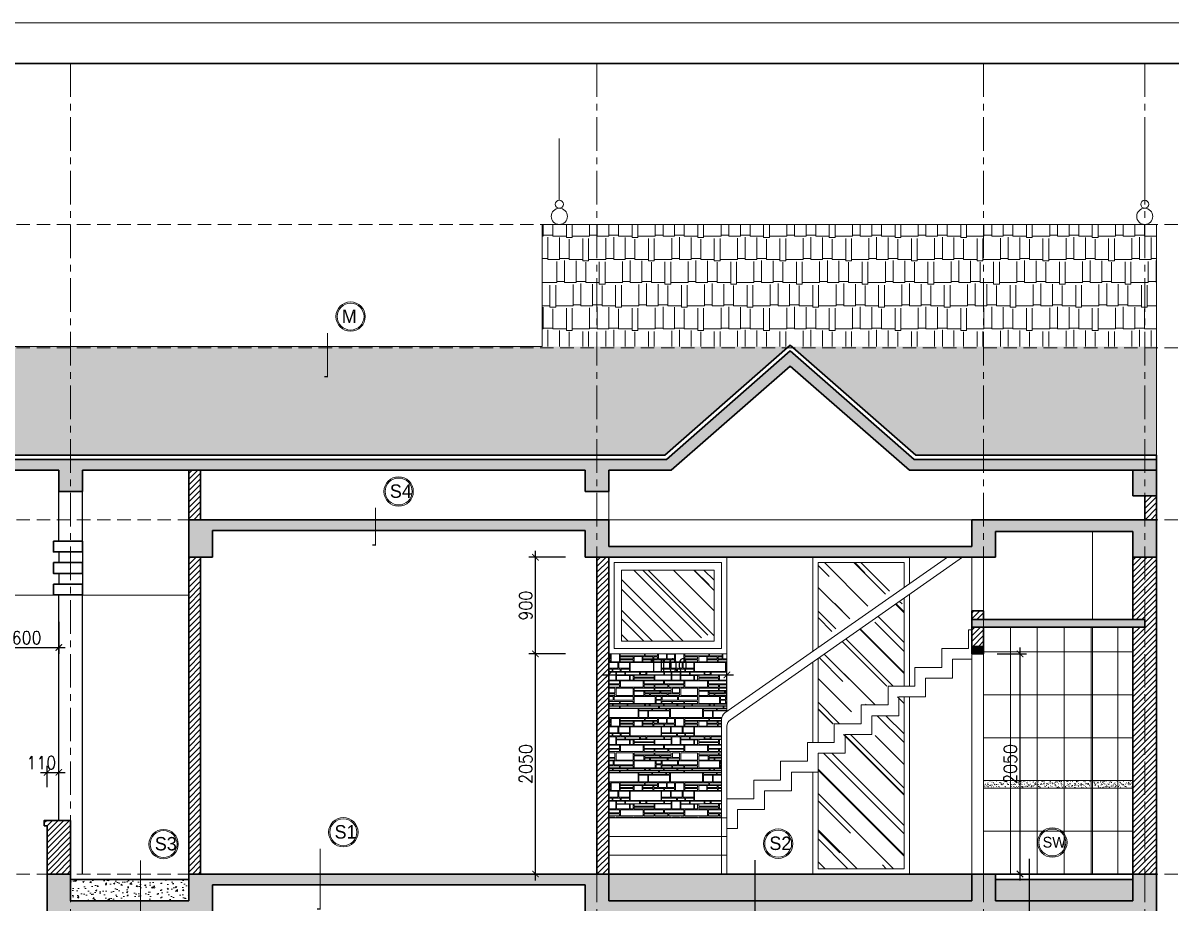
# Model space of a CAD drawing. Header units: millimetres. Extents: x -529782 to -142003, y -492574 to -273331.
# Drawn here: x -263621 to -252932, y -401922 to -393726 of the extents above; entities that cross this region are included whole.
import ezdxf

# ---------------------------------------------------------------- set-up
doc = ezdxf.new("R2010")
doc.units = ezdxf.units.MM
doc.header["$LTSCALE"] = 500
doc.header["$MEASUREMENT"] = 0
doc.header["$PDMODE"] = 3
doc.linetypes.add('CENTER', pattern=[2, 1.25, -0.25, 0.25, -0.25])
doc.linetypes.add('HIDDEN', pattern=[0.375, 0.25, -0.125])
doc.layers.get('0').update_dxf_attribs({"linetype": 'CONTINUOUS', "lineweight": 13})
doc.layers.get('Defpoints').update_dxf_attribs({"color": 255, "linetype": 'CONTINUOUS', "lineweight": 13})
for name, color, linetype, lineweight in [('1.cat 30', 30, 'CONTINUOUS', 35), ('1.cot', 2, 'CONTINUOUS', 35), ('2.thay 145', 145, 'CONTINUOUS', 18), ('3.manh 08', 8, 'CONTINUOUS', 9), ('4.dim 08', 8, 'CONTINUOUS', 13), ('5.noi that 15', 15, 'CONTINUOUS', 9), ('6.khuat 75', 75, 'HIDDEN', 18), ('7.tim 67', 67, 'CENTER', 9), ('8.vat lieu 08', 8, 'CONTINUOUS', 5), ('9.text \xad white', 7, 'CONTINUOUS', 15), ('CA.thay 145', 145, 'CONTINUOUS', 18)]:
    doc.layers.add(name, color=color, linetype=linetype, lineweight=lineweight)
doc.layers.add('DKT', color=7, linetype='CONTINUOUS')
doc.styles.add('CA.JSC1', font='')
doc.styles.get("Standard").update_dxf_attribs({"font": 'txt.shx', "width": 0.9})
doc.styles.get('CA.JSC1').set_extended_font_data('.VnAvantH')
doc.dimstyles.new('CA 60', dxfattribs={"dimscale": 0, "dimtxt": 120, "dimasz": 60, "dimexe": 60, "dimexo": 0, "dimgap": 30, "dimtad": 1, "dimdec": 0, "dimzin": 0, "dimdsep": 46, "dimtxsty": 'Standard', "dimblk": 'ARCHTICK', "dimcen": 0.09, "dimdle": 60, "dimclrd": 256, "dimclre": 256, "dimclrt": 7, "dimadec": 0, "dimazin": 0, "dimtfac": 1, "dimtdec": 0, "dimtix": 1, "dimtmove": 2, "dimatfit": 3, "dimldrblk": 'DOT', "dimfxl": 1, "dimtolj": 1, "dimtzin": 0, "dimarcsym": 0})
pattern_1 = [(45, (-63719.4, 0), (-26.5165043, 26.5165043), [])]
pattern_2 = [(50, (-63719.4, 0), (143.452037, -12.550427), [15, -165]), (355, (-63719.4, 0), (-27.750267, 150.438427), [12, -132]), (100.4514, (-63707.45, -1.05), (115.701876, 137.88791), [12.74804, -140.228422]), (46.1842, (-63719.4, 40), (213.44821, -33.1038), [22.5, -247.5]), (96.6356, (-63701.61, 37.24), (186.93254, 194.82357), [19.12206, -210.3426]), (351.1842, (-63719.4, 40), (186.93239, 194.82372), [18, -198]), (21, (-63699.4, 30), (119.38141, -80.523778), [15, -165]), (326, (-63699.4, 30), (48.663066, 145.03001), [12, -132]), (71.4514, (-63689.45, 23.29), (168.044526, 64.5061), [12.74804, -140.228422]), (37.5, (-63719.4, 0), (2.431971, 66.578771), [0, -130.4, 0, -134, 0, -132.5]), (7.5, (-63719.4, 0), (52.613907, 78.882342), [0, -76.4, 0, -127.4, 0, -50.5]), (327.5, (-63764, 0), (106.764487, -4.5109743), [0, -50, 0, -156, 0, -207]), (317.5, (-63784, 0), (116.637234, 20.020996), [0, -65, 0, -103.6, 0, -147])]

# ---------------------------------------------------------------- blocks, each defined once
blk = doc.blocks.new('khung co loan')
at = {"layer": '1.cat 30'}
blk.add_lwpolyline([(1158.3, -14553.5), (1158.3, -303.5), (20658.3, -303.5), (20658.3, -14553.5)], close=True, dxfattribs=at)
at = {"layer": '3.manh 08'}
blk.add_lwpolyline([(0, -14850), (21000, -14850), (21000, 0), (0, 0)], close=True, dxfattribs=at)
blk = doc.blocks.new('_ArchTick')
at = {"color": 1, "linetype": 'ByBlock', "const_width": 0.15}
blk.add_lwpolyline([(-0.5, -0.5), (0.5, 0.5)], dxfattribs=at)
blk = doc.blocks.new('*D299')
at = {"layer": '4.dim 08', "lineweight": -2, "transparency": 16777216}
for p, q in [((-254338, -401712), (-254338, -399542)), ((-254550, -399602), (-254278, -399602)), ((-254550, -401652), (-254278, -401652))]:
    blk.add_line(p, q, dxfattribs=at)
at = {"layer": 'Defpoints', "color": 0, "transparency": 16777216}
for p in [(-254550, -399602), (-254338, -399602), (-254550, -401652)]:
    blk.add_point(p, dxfattribs=at)
at = {"layer": '4.dim 08', "lineweight": -2, "transparency": 16777216, "xscale": 60, "yscale": 60, "zscale": 60}
for p, rotation in [((-254338, -399602), 90), ((-254338, -401652), 270)]:
    blk.add_blockref('_ArchTick', p, dxfattribs=dict(at, rotation=rotation))
at = {"layer": '4.dim 08', "color": 7, "transparency": 16777216, "insert": (-254428, -400627), "char_height": 120, "attachment_point": 5, "rotation": 90}
blk.add_mtext('\\A1;2050', dxfattribs=at)
blk = doc.blocks.new('_DOT')
at = {"color": 1, "linetype": 'ByBlock'}
blk.add_line((-0.5, 0), (-1, 0), dxfattribs=at)
at = {"color": 1, "linetype": 'ByBlock', "const_width": 0.5}
blk.add_lwpolyline([(-0.25, 0, 1), (0.25, 0, 1)], format="xyb", close=True, dxfattribs=at)
blk = doc.blocks.new('*D303')
at = {"layer": '4.dim 08', "lineweight": -2, "transparency": 16777216}
for p, q in [((-258167, -400010), (-258167, -399737)), ((-257067, -400010), (-257067, -399737)), ((-258227, -399797), (-257007, -399797))]:
    blk.add_line(p, q, dxfattribs=at)
at = {"layer": 'Defpoints', "color": 0, "transparency": 16777216}
for p in [(-257067, -399797), (-258167, -400010), (-257067, -400010)]:
    blk.add_point(p, dxfattribs=at)
at = {"layer": '4.dim 08', "lineweight": -2, "transparency": 16777216, "xscale": 60, "yscale": 60, "zscale": 60, "rotation": 180}
blk.add_blockref('_ArchTick', (-258167, -399797), dxfattribs=at)
at = {"layer": '4.dim 08', "lineweight": -2, "transparency": 16777216, "xscale": 60, "yscale": 60, "zscale": 60}
blk.add_blockref('_ArchTick', (-257067, -399797), dxfattribs=at)
at = {"layer": '4.dim 08', "color": 7, "transparency": 16777216, "insert": (-257617, -399707), "char_height": 120, "attachment_point": 5}
blk.add_mtext('\\A1;1100', dxfattribs=at)
blk = doc.blocks.new('*D304')
at = {"layer": '4.dim 08', "lineweight": -2, "transparency": 16777216}
for p, q in [((-258850, -401712), (-258850, -399542)), ((-258569, -399602), (-258910, -399602)), ((-258569, -401652), (-258910, -401652))]:
    blk.add_line(p, q, dxfattribs=at)
at = {"layer": 'Defpoints', "color": 0, "transparency": 16777216}
for p in [(-258850, -399602), (-258569, -399602), (-258569, -401652)]:
    blk.add_point(p, dxfattribs=at)
at = {"layer": '4.dim 08', "lineweight": -2, "transparency": 16777216, "xscale": 60, "yscale": 60, "zscale": 60}
for p, rotation in [((-258850, -399602), 90), ((-258850, -401652), 270)]:
    blk.add_blockref('_ArchTick', p, dxfattribs=dict(at, rotation=rotation))
at = {"layer": '4.dim 08', "color": 7, "transparency": 16777216, "insert": (-258940, -400627), "char_height": 120, "attachment_point": 5, "rotation": 90}
blk.add_mtext('\\A1;2050', dxfattribs=at)
blk = doc.blocks.new('*D305')
at = {"layer": '4.dim 08', "lineweight": -2, "transparency": 16777216}
for p, q in [((-258850, -399662), (-258850, -398642)), ((-258569, -398702), (-258910, -398702)), ((-258569, -399602), (-258910, -399602))]:
    blk.add_line(p, q, dxfattribs=at)
at = {"layer": 'Defpoints', "color": 0, "transparency": 16777216}
for p in [(-258850, -398702), (-258569, -398702), (-258569, -399602)]:
    blk.add_point(p, dxfattribs=at)
at = {"layer": '4.dim 08', "lineweight": -2, "transparency": 16777216, "xscale": 60, "yscale": 60, "zscale": 60}
for p, rotation in [((-258850, -398702), 90), ((-258850, -399602), 270)]:
    blk.add_blockref('_ArchTick', p, dxfattribs=dict(at, rotation=rotation))
at = {"layer": '4.dim 08', "color": 7, "transparency": 16777216, "insert": (-258940, -399152), "char_height": 120, "attachment_point": 5, "rotation": 90}
blk.add_mtext('\\A1;900', dxfattribs=at)
blk = doc.blocks.new('*D313')
at = {"layer": '4.dim 08', "lineweight": -2, "transparency": 16777216}
for p, q in [((-263887, -399303), (-263887, -399602)), ((-263287, -399303), (-263287, -399602)), ((-263947, -399542), (-263227, -399542))]:
    blk.add_line(p, q, dxfattribs=at)
at = {"layer": 'Defpoints', "color": 0, "transparency": 16777216}
for p in [(-263887, -399303), (-263287, -399303), (-263287, -399542)]:
    blk.add_point(p, dxfattribs=at)
at = {"layer": '4.dim 08', "lineweight": -2, "transparency": 16777216, "xscale": 60, "yscale": 60, "zscale": 60, "rotation": 180}
blk.add_blockref('_ArchTick', (-263887, -399542), dxfattribs=at)
at = {"layer": '4.dim 08', "lineweight": -2, "transparency": 16777216, "xscale": 60, "yscale": 60, "zscale": 60}
blk.add_blockref('_ArchTick', (-263287, -399542), dxfattribs=at)
at = {"layer": '4.dim 08', "color": 7, "transparency": 16777216, "insert": (-263587, -399452), "char_height": 120, "attachment_point": 5}
blk.add_mtext('\\A1;600', dxfattribs=at)
blk = doc.blocks.new('*D314')
at = {"layer": '4.dim 08', "lineweight": -2, "transparency": 16777216}
for p, q in [((-263457, -400705), (-263227, -400705)), ((-263397, -400842), (-263397, -400645)), ((-263287, -400842), (-263287, -400645))]:
    blk.add_line(p, q, dxfattribs=at)
at = {"layer": 'Defpoints', "color": 0, "transparency": 16777216}
for p in [(-263287, -400705), (-263397, -400842), (-263287, -400842)]:
    blk.add_point(p, dxfattribs=at)
at = {"layer": '4.dim 08', "lineweight": -2, "transparency": 16777216, "xscale": 60, "yscale": 60, "zscale": 60, "rotation": 180}
blk.add_blockref('_ArchTick', (-263397, -400705), dxfattribs=at)
at = {"layer": '4.dim 08', "lineweight": -2, "transparency": 16777216, "xscale": 60, "yscale": 60, "zscale": 60}
blk.add_blockref('_ArchTick', (-263287, -400705), dxfattribs=at)
at = {"layer": '4.dim 08', "color": 7, "transparency": 16777216, "insert": (-263450, -400615), "char_height": 120, "attachment_point": 5}
blk.add_mtext('\\A1;110', dxfattribs=at)
blk = doc.blocks.new('kim')
at = {"layer": '4.dim 08'}
blk.add_line((0, 225), (0, 800), dxfattribs=at)
for centre, radius in [((0, 187.5), 37.5), ((0, 75), 75)]:
    blk.add_circle(centre, radius, dxfattribs=at)

msp = doc.modelspace()

# ---------------------------------------------------------------- hatches: boundary and pattern name
at = {"layer": '1.cot'}
for points in [[(-258167.2, -397890), (-257586.9, -397890), (-256477.2, -396923), (-255367.5, -397890), (-253067.2, -397890), (-253067.2, -397790), (-255323.2, -397790), (-256477.2, -396779), (-257631.1, -397790), (-263887.2, -397790), (-263887.2, -397890), (-263287.2, -397890), (-263287.2, -398090), (-263067.2, -398090), (-263067.2, -397890), (-258387.2, -397890), (-258387.2, -398090), (-258167.2, -398090)], [(-253067.2, -397890), (-253287.2, -397890), (-253287.2, -398130), (-253067.2, -398130)], [(-261857.2, -398452), (-258387.2, -398452), (-258387.2, -398702), (-258167.2, -398702), (-257067.2, -398702), (-254567.2, -398702), (-254567.2, -398462), (-253287.2, -398462), (-253287.2, -398702), (-253067.2, -398702), (-253067.2, -398352), (-253287.2, -398352), (-254567.2, -398352), (-254787.2, -398352), (-254787.2, -398602), (-258167.2, -398602), (-258167.2, -398352), (-262077.2, -398352), (-262077.2, -398702), (-261857.2, -398702)], [(-253177.2, -399282), (-254787.2, -399282), (-254787.2, -399352), (-253177.2, -399352)], [(-254677.2, -399532), (-254787.2, -399532), (-254787.2, -399602), (-254677.2, -399602)], [(-261857.2, -401752), (-259889.4, -401752), (-259889.4, -401652), (-262077.2, -401652), (-262077.2, -401902), (-263177.2, -401902), (-263177.2, -401652), (-263397.2, -401652), (-263397.2, -402002), (-261857.2, -402002)], [(-258167.2, -401652), (-259889.4, -401652), (-259889.4, -401752), (-258387.2, -401752), (-258387.2, -402002), (-258167.2, -402002), (-257067.2, -402002), (-253287.2, -402002), (-253067.2, -402002), (-253067.2, -401652), (-253287.2, -401652), (-253287.2, -401902), (-254567.2, -401902), (-254567.2, -401652), (-254787.2, -401652), (-254787.2, -401902), (-258167.2, -401902)]]:
    msp.add_hatch(color=256, dxfattribs=at).paths.add_polyline_path(points)
at = {"layer": '4.dim 08'}
h = msp.add_hatch(dxfattribs=at)
h.set_pattern_fill('AR-SAND', color=256, scale=20, style=0)
h.set_pattern_definition([(37.5, (1926.645, 3300), (-1.2598672, 38.5364754), [0, -30.4, 0, -34, 0, -32.5]), (7.5, (1926.645, 3300), (35.395534, 56.4429213), [0, -16.4, 0, -27.4, 0, -10.5]), (327.5, (1902.045, 3300), (62.2828372, 0.113181), [0, -10, 0, -36, 0, -47]), (317.5, (1902.045, 3300), (60.122532, 17.553511), [0, -5, 0, -23.6, 0, -27])])
h.paths.add_polyline_path([(-254427.2, -400782), (-254677.2, -400782), (-254677.2, -400852), (-254427.2, -400852)])
h.paths.add_polyline_path([(-254177.2, -400782), (-254427.2, -400782), (-254427.2, -400852), (-254177.2, -400852)])
h.paths.add_polyline_path([(-253927.2, -400782), (-254177.2, -400782), (-254177.2, -400852), (-253927.2, -400852)])
h.paths.add_polyline_path([(-253677.2, -400782), (-253927.2, -400782), (-253927.2, -400852), (-253677.2, -400852)])
h.paths.add_polyline_path([(-253427.2, -400782), (-253662.2, -400782), (-253662.2, -400852), (-253427.2, -400852)])
h.paths.add_polyline_path([(-253287.2, -400782), (-253427.2, -400782), (-253427.2, -400852), (-253287.2, -400852)])
at = {"layer": '8.vat lieu 08'}
h = msp.add_hatch(dxfattribs=at)
h.set_pattern_fill('AR-RSHKE', color=256, scale=18, style=0)
h.set_pattern_definition([(0, (-92422.35, 0), (459, 216), [108, -90, 126, -54, 162, -72]), (0, (-92314.35, 9), (459, 216), [90, -342, 72, -108]), (0, (-92098.35, -13.5), (459, 216), [54, -558]), (90, (-92422.35, 0), (-153, 216), [207, -657]), (90, (-92314.35, 0), (-153, 216), [202.5, -661.5]), (90, (-92224.35, 0), (-153, 216), [189, -675]), (90, (-92098.35, -13.5), (-153, 216), [207, -657]), (90, (-92044.35, -13.5), (-153, 216), [207, -657]), (90, (-91882.35, 0), (-153, 216), [198, -666])])
h.paths.add_polyline_path([(-253067.2, -395602), (-258787.2, -395602), (-258787.2, -396739), (-256492.2, -396739), (-256477.2, -396725.8), (-256462.1, -396739), (-253067.2, -396739)])
h = msp.add_hatch(dxfattribs=at)
h.set_pattern_fill('AR-RSHKE', color=256, scale=18, style=0)
h.set_pattern_definition([(0, (28704.83, -250), (459, 216), [108, -90, 126, -54, 162, -72]), (0, (28812.83, -241), (459, 216), [90, -342, 72, -108]), (0, (29028.83, -263.5), (459, 216), [54, -558]), (90, (28704.83, -250), (-153, 216), [207, -657]), (90, (28812.83, -250), (-153, 216), [202.5, -661.5]), (90, (28902.83, -250), (-153, 216), [189, -675]), (90, (29028.83, -263.5), (-153, 216), [207, -657]), (90, (29082.83, -263.5), (-153, 216), [207, -657]), (90, (29244.83, -250), (-153, 216), [198, -666])])
h.paths.add_polyline_path([(-263887.2, -397750), (-257646.1, -397750), (-256492.2, -396739), (-263887.2, -396739)])
h.paths.add_polyline_path([(-255308.2, -397750), (-253067.2, -397750), (-253067.2, -396739), (-256462.1, -396739)])
h = msp.add_hatch(dxfattribs=at)
h.set_pattern_fill('ANSI31', color=256, scale=300, style=0)
h.set_pattern_definition(pattern_1)
h.paths.add_polyline_path([(-261967.2, -397890), (-262077.2, -397890), (-262077.2, -398352), (-261967.2, -398352)])
h = msp.add_hatch(dxfattribs=at)
h.set_pattern_fill('ANSI31', color=256, scale=300, style=0)
h.set_pattern_definition(pattern_1)
h.paths.add_polyline_path([(-254567.2, -408752), (-254787.2, -408752), (-254787.2, -409402), (-254567.2, -409402)])
h.paths.add_polyline_path([(-254567.2, -408202), (-254787.2, -408202), (-254787.2, -408652), (-254567.2, -408652)])
h.paths.add_polyline_path([(-254567.2, -405302), (-254787.2, -405302), (-254787.2, -405902), (-254567.2, -405902)])
h.paths.add_polyline_path([(-254677.2, -402652), (-254787.2, -402652), (-254787.2, -404952), (-254677.2, -404952)])
h.paths.add_polyline_path([(-254677.2, -402002), (-254787.2, -402002), (-254787.2, -402582), (-254677.2, -402582)])
h.paths.add_polyline_path([(-254677.2, -399352), (-254787.2, -399352), (-254787.2, -399532), (-254677.2, -399532)])
h.paths.add_polyline_path([(-254677.2, -399202), (-254787.2, -399202), (-254787.2, -399282), (-254677.2, -399282)])
h.paths.add_polyline_path([(-253067.2, -398130), (-253177.2, -398130), (-253177.2, -398352), (-253067.2, -398352)])
h = msp.add_hatch(dxfattribs=at)
h.set_pattern_fill('ANSI31', color=256, scale=300, style=0)
h.set_pattern_definition(pattern_1)
h.paths.add_polyline_path([(-263177.2, -401152), (-263397.2, -401152), (-263422.2, -401152), (-263422.2, -401202), (-263397.2, -401202), (-263397.2, -401652), (-263177.2, -401652)])
h.paths.add_polyline_path([(-261967.2, -398702), (-262077.2, -398702), (-262077.2, -401652), (-261967.2, -401652)])
h = msp.add_hatch(dxfattribs=at)
h.set_pattern_fill('ANSI31', color=256, scale=300, style=0)
h.set_pattern_definition(pattern_1)
h.paths.add_polyline_path([(-258167.2, -398702), (-258277.2, -398702), (-258277.2, -401652), (-258167.2, -401652)])
h = msp.add_hatch(dxfattribs=at)
h.set_pattern_fill('AR-RROOF', color=256, scale=300, angle=315, style=0)
h.set_pattern_definition([(315, (1836.65, -33166.5), (678.8225, -254.55844), [4500, -600, 1500, -300]), (315, (2224.85, -33342.57), (70.00357, 494.26764), [900, -99, 1800, -225]), (315, (2123.02, -33092.25), (1245.21504, -960.95812), [2400, -420, 1200, -300])])
h.paths.add_polyline_path([(-255417.2, -398921.5), (-255417.2, -398752), (-256217.2, -398752), (-256217.2, -399481.5)])
h.paths.add_polyline_path([(-255417.2, -400002), (-255557.2, -400002), (-255557.2, -400177), (-255807.2, -400177), (-255807.2, -400352), (-256057.2, -400352), (-256057.2, -400527), (-256217.2, -400527), (-256217.2, -401602), (-255417.2, -401602)])
h.paths.add_polyline_path([(-255417.2, -399082.2), (-256217.2, -399642.2), (-256217.2, -400427), (-256157.2, -400427), (-256157.2, -400252), (-255907.2, -400252), (-255907.2, -400077), (-255657.2, -400077), (-255657.2, -399902), (-255417.2, -399902)])
h = msp.add_hatch(dxfattribs=at)
h.set_pattern_fill('ANSI31', color=256, scale=300, style=0)
h.set_pattern_definition(pattern_1)
h.paths.add_polyline_path([(-253067.2, -398702), (-253287.2, -398702), (-253287.2, -399282), (-253177.2, -399282), (-253177.2, -399352), (-253287.2, -399352), (-253287.2, -401652), (-253067.2, -401652)])
h.paths.add_polyline_path([(-253067.2, -402002), (-253287.2, -402002), (-253287.2, -402582), (-253177.2, -402582), (-253177.2, -402652), (-253287.2, -402652), (-253287.2, -404952), (-253067.2, -404952)])
h.paths.add_polyline_path([(-253067.2, -405302), (-253287.2, -405302), (-253287.2, -408652), (-253067.2, -408652)])
h.paths.add_polyline_path([(-253067.2, -408752), (-253287.2, -408752), (-253287.2, -409402), (-253067.2, -409402)])
h = msp.add_hatch(dxfattribs=at)
h.set_pattern_fill('AR-RROOF', color=256, scale=300, angle=315, style=0)
h.set_pattern_definition([(315, (30665.15, -36466.5), (678.82251, -254.55844), [4500, -600, 1500, -300]), (315, (31053.35, -36642.57), (70.00357, 494.26764), [900, -99, 1800, -225]), (315, (30951.52, -36392.25), (1245.21504, -960.958116), [2400, -420, 1200, -300])])
h.paths.add_polyline_path([(-257187.2, -398822), (-258047.2, -398822), (-258047.2, -399482), (-257187.2, -399482)])
h = msp.add_hatch(dxfattribs=at)
h.set_pattern_fill('FLDSTONE', color=250, scale=600, style=0, pattern_type=2)
h.set_pattern_definition([(180, (30745, -36074.74), (-7e-14, -600), [74.9442, -525.0558]), (270, (30745, -36027.3), (600, -1e-13), [47.4408, -552.5592]), (180, (30864.93, -36463), (-7e-14, -600), [194.8548, -405.1452]), (270, (30864.93, -36399.33), (600, -1e-13), [63.6702, -536.3298]), (0, (30670.1, -36399.33), (0, 600), [194.8548, -405.1452]), (90, (30670.1, -36463), (-600, 4e-14), [63.6702, -536.3298]), (180, (30919.9, -36463), (-7e-14, -600), [46.2156, -553.7844]), (270, (30919.9, -36434.3), (600, -1e-13), [28.7142, -571.2858]), (0, (30873.7, -36434.3), (0, 600), [46.2156, -553.7844]), (90, (30873.7, -36463), (-600, 4e-14), [28.7142, -571.2858]), (180, (31018.6, -36463), (-7e-14, -600), [91.182, -508.818]), (270, (31018.6, -36444.3), (600, -1e-13), [18.7266, -581.2734]), (0, (30927.4, -36444.3), (0, 600), [91.182, -508.818]), (90, (30927.4, -36463), (-600, 4e-14), [18.7266, -581.2734]), (180, (31072.3, -36399.33), (-7e-14, -600), [143.643, -456.357]), (90, (31072.3, -36434.3), (-600, 4e-14), [34.9566, -565.0434]), (0, (30928.64, -36434.3), (0, 600), [143.643, -456.357]), (270, (30928.64, -36399.33), (600, -1e-13), [34.9566, -565.0434]), (270, (30919.9, -36399.33), (600, -1e-13), [27.4656, -572.5344]), (0, (30873.7, -36399.33), (0, 600), [46.2156, -553.7844]), (90, (30873.7, -36426.8), (-600, 4e-14), [27.4656, -572.5344]), (180, (30919.9, -36426.8), (-7e-14, -600), [46.2156, -553.7844]), (180, (31131, -36444.3), (-7e-14, -600), [103.6728, -496.3272]), (90, (31131, -36463), (-600, 4e-14), [18.7266, -581.2734]), (0, (31027.3, -36463), (0, 600), [103.6728, -496.3272]), (270, (31027.3, -36444.3), (600, -1e-13), [18.7266, -581.2734]), (180, (31259.64, -36463), (-7e-14, -600), [121.1598, -478.8402]), (270, (31259.64, -36444.3), (600, -1e-13), [18.7266, -581.2734]), (0, (31138.5, -36444.3), (0, 600), [121.1598, -478.8402]), (90, (31138.5, -36463), (-600, 4e-14), [18.7266, -581.2734]), (180, (31259.64, -36434.3), (-7e-14, -600), [177.3678, -422.6322]), (270, (31259.64, -36399.33), (600, -1e-13), [34.9566, -565.0434]), (0, (31082.3, -36399.33), (0, 600), [177.3678, -422.6322]), (90, (31082.3, -36434.3), (-600, 4e-14), [34.9566, -565.0434]), (270, (31259.64, -36321.93), (600, -1e-13), [68.664, -531.336]), (0, (31102.26, -36321.93), (0, 600), [157.383, -442.617]), (90, (31102.26, -36390.6), (-600, 4e-14), [68.664, -531.336]), (180, (31259.64, -36390.6), (-7e-14, -600), [157.383, -442.617]), (270, (31089.77, -36373.1), (600, -1e-13), [17.478, -582.522]), (0, (30984.85, -36373.1), (0, 600), [104.922, -495.078]), (90, (30984.85, -36390.6), (-600, 4e-14), [17.478, -582.522]), (180, (31089.77, -36390.6), (-7e-14, -600), [104.922, -495.078]), (0, (31026.06, -36365.6), (0, 600), [63.7026, -536.2974]), (270, (31026.06, -36321.93), (600, -1e-13), [43.6956, -556.3044]), (180, (31089.77, -36321.93), (-7e-14, -600), [63.7026, -536.2974]), (90, (31089.77, -36365.6), (-600, 4e-14), [43.6956, -556.3044]), (0, (30821.2, -36373.1), (0, 600), [154.8846, -445.1154]), (90, (30821.2, -36390.6), (-600, 4e-14), [17.478, -582.522]), (180, (30976.1, -36390.6), (-7e-14, -600), [154.8846, -445.1154]), (270, (30976.1, -36373.1), (600, -1e-13), [17.478, -582.522]), (270, (31014.8, -36350.64), (600, -1e-13), [14.9814, -585.0186]), (0, (30918.64, -36350.64), (0, 600), [96.1782, -503.8218]), (90, (30918.64, -36365.6), (-600, 4e-14), [14.9814, -585.0186]), (180, (31014.8, -36365.6), (-7e-14, -600), [96.1782, -503.8218]), (270, (31014.8, -36321.93), (600, -1e-13), [19.9752, -580.0248]), (0, (30861.2, -36321.93), (0, 600), [153.6354, -446.3646]), (90, (30861.2, -36341.9), (-600, 4e-14), [19.9752, -580.0248]), (180, (31014.8, -36341.9), (-7e-14, -600), [153.6354, -446.3646]), (0, (30767.5, -36350.64), (0, 600), [141.1452, -458.8548]), (90, (30767.5, -36365.6), (-600, 4e-14), [14.9814, -585.0186]), (180, (30908.65, -36365.6), (-7e-14, -600), [141.1452, -458.8548]), (270, (30908.65, -36350.64), (600, -1e-13), [14.9814, -585.0186]), (0, (30767.5, -36373.1), (0, 600), [44.9664, -555.0336]), (90, (30767.5, -36390.6), (-600, 4e-14), [17.478, -582.522]), (180, (30812.5, -36390.6), (-7e-14, -600), [44.9664, -555.0336]), (270, (30812.5, -36373.1), (600, -1e-13), [17.478, -582.522]), (270, (30758.76, -36350.64), (600, -1e-13), [39.9498, -560.0502]), (0, (30670.1, -36350.64), (0, 600), [88.6842, -511.3158]), (90, (30670.1, -36390.6), (-600, 4e-14), [39.9498, -560.0502]), (180, (30758.76, -36390.6), (-7e-14, -600), [88.6842, -511.3158]), (270, (30853.7, -36321.93), (600, -1e-13), [19.9752, -580.0248]), (0, (30670.1, -36321.93), (0, 600), [183.6132, -416.3868]), (90, (30670.1, -36341.9), (-600, 4e-14), [19.9752, -580.0248]), (180, (30853.7, -36341.9), (-7e-14, -600), [183.6132, -416.3868]), (270, (30761.26, -36290.7), (600, -1e-13), [19.9752, -580.0248]), (180, (30853.7, -36290.7), (-7e-14, -600), [92.4312, -507.5688]), (90, (30853.7, -36310.7), (-600, 4e-14), [19.9752, -580.0248]), (0, (30761.26, -36310.7), (0, 600), [92.4312, -507.5688]), (180, (30942.4, -36282), (-7e-14, -600), [181.1154, -418.8846]), (270, (30942.4, -36253.27), (600, -1e-13), [28.7142, -571.2858]), (0, (30761.26, -36253.27), (0, 600), [181.1154, -418.8846]), (90, (30761.26, -36282), (-600, 4e-14), [28.7142, -571.2858]), (180, (30983.6, -36290.7), (-7e-14, -600), [121.1598, -478.8402]), (90, (30983.6, -36310.7), (-600, 4e-14), [19.9752, -580.0248]), (0, (30862.44, -36310.7), (0, 600), [121.1598, -478.8402]), (270, (30862.44, -36290.7), (600, -1e-13), [19.9752, -580.0248]), (180, (31132.24, -36290.7), (-7e-14, -600), [139.896, -460.104]), (90, (31132.24, -36310.7), (-600, 4e-14), [19.9752, -580.0248]), (0, (30992.34, -36310.7), (0, 600), [139.896, -460.104]), (270, (30992.34, -36290.7), (600, -1e-13), [19.9752, -580.0248]), (180, (31132.24, -36282), (-7e-14, -600), [181.1154, -418.8846]), (270, (31132.24, -36253.27), (600, -1e-13), [28.7142, -571.2858]), (0, (30951.1, -36253.27), (0, 600), [181.1154, -418.8846]), (90, (30951.1, -36282), (-600, 4e-14), [28.7142, -571.2858]), (270, (30670.1, -36228.3), (600, -1e-13), [17.478, -582.522]), (180, (30853.7, -36228.3), (-7e-14, -600), [183.6132, -416.3868]), (90, (30853.7, -36245.8), (-600, 4e-14), [17.478, -582.522]), (0, (30670.1, -36245.8), (0, 600), [183.6132, -416.3868]), (270, (30853.7, -36199.6), (600, -1e-13), [19.9752, -580.0248]), (0, (30670.1, -36199.6), (0, 600), [183.6132, -416.3868]), (90, (30670.1, -36219.56), (-600, 4e-14), [19.9752, -580.0248]), (180, (30853.7, -36219.56), (-7e-14, -600), [183.6132, -416.3868]), (180, (31012.3, -36199.6), (-7e-14, -600), [149.8884, -450.1116]), (90, (31012.3, -36245.8), (-600, 4e-14), [46.1922, -553.8078]), (0, (30862.44, -36245.8), (0, 600), [149.8884, -450.1116]), (270, (30862.44, -36199.6), (600, -1e-13), [46.1922, -553.8078]), (180, (30777.5, -36194.6), (-7e-14, -600), [49.9626, -550.0374]), (270, (30777.5, -36173.37), (600, -1e-13), [21.2232, -578.7768]), (0, (30727.54, -36173.37), (0, 600), [49.9626, -550.0374]), (90, (30727.54, -36194.6), (-600, 4e-14), [21.2232, -578.7768]), (180, (30944.9, -36195.84), (-7e-14, -600), [158.6322, -441.3678]), (270, (30944.9, -36173.37), (600, -1e-13), [22.4718, -577.5282]), (0, (30786.24, -36173.37), (0, 600), [158.6322, -441.3678]), (90, (30786.24, -36195.84), (-600, 4e-14), [22.4718, -577.5282]), (180, (31012.3, -36195.84), (-7e-14, -600), [61.2042, -538.7958]), (270, (31012.3, -36173.37), (600, -1e-13), [22.4718, -577.5282]), (0, (30951.1, -36173.37), (0, 600), [61.2042, -538.7958]), (90, (30951.1, -36195.84), (-600, 4e-14), [22.4718, -577.5282]), (180, (31098.5, -36173.37), (-7e-14, -600), [77.4426, -522.5574]), (90, (31098.5, -36245.8), (-600, 4e-14), [72.4092, -527.5908]), (0, (31021.07, -36245.8), (0, 600), [77.4426, -522.5574]), (270, (31021.07, -36173.37), (600, -1e-13), [72.4092, -527.5908]), (180, (31183.45, -36173.37), (-7e-14, -600), [79.9404, -520.0596]), (90, (31183.45, -36197.1), (-600, 4e-14), [23.7204, -576.2796]), (0, (31103.5, -36197.1), (0, 600), [79.9404, -520.0596]), (270, (31103.5, -36173.37), (600, -1e-13), [23.7204, -576.2796]), (180, (31225.9, -36202.1), (-7e-14, -600), [122.409, -477.591]), (90, (31225.9, -36245.8), (-600, 4e-14), [43.6956, -556.3044]), (0, (31103.5, -36245.8), (0, 600), [122.409, -477.591]), (270, (31103.5, -36202.1), (600, -1e-13), [43.6956, -556.3044]), (180, (31259.64, -36202.1), (-7e-14, -600), [27.4794, -572.5206]), (90, (31259.64, -36245.8), (-600, 4e-14), [43.6956, -556.3044]), (0, (31232.16, -36245.8), (0, 600), [27.4794, -572.5206]), (270, (31232.16, -36202.1), (600, -1e-13), [43.6956, -556.3044]), (180, (31352.5, -36253.27), (-7e-14, -600), [211.539, -388.461]), (90, (31352.5, -36310.7), (-600, 4e-14), [57.4284, -542.5716]), (0, (31141, -36310.7), (0, 600), [211.539, -388.461]), (270, (31141, -36253.27), (600, -1e-13), [57.4284, -542.5716]), (180, (31320.04, -36173.37), (-7e-14, -600), [130.3494, -469.6506]), (90, (31320.04, -36197.1), (-600, 4e-14), [23.7204, -576.2796]), (0, (31189.7, -36197.1), (0, 600), [130.3494, -469.6506]), (270, (31189.7, -36173.37), (600, -1e-13), [23.7204, -576.2796]), (270, (30924.9, -36144.65), (600, -1e-13), [21.2232, -578.7768]), (180, (31063.54, -36144.65), (-7e-14, -600), [138.6468, -461.3532]), (90, (31063.54, -36165.9), (-600, 4e-14), [21.2232, -578.7768]), (0, (30924.9, -36165.9), (0, 600), [138.6468, -461.3532]), (270, (30923.64, -36081), (600, -1e-13), [54.9312, -545.0688]), (180, (31006.1, -36081), (-7e-14, -600), [82.4388, -517.5612]), (90, (31006.1, -36135.9), (-600, 4e-14), [54.9312, -545.0688]), (0, (30923.64, -36135.9), (0, 600), [82.4388, -517.5612]), (180, (31117.25, -36081), (-7e-14, -600), [104.922, -495.078]), (90, (31117.25, -36135.9), (-600, 4e-14), [54.9312, -545.0688]), (0, (31012.3, -36135.9), (0, 600), [104.922, -495.078]), (270, (31012.3, -36081), (600, -1e-13), [54.9312, -545.0688]), (180, (31139.7, -36144.65), (-7e-14, -600), [68.6988, -531.3012]), (90, (31139.7, -36165.9), (-600, 4e-14), [21.2232, -578.7768]), (0, (31071.03, -36165.9), (0, 600), [68.6988, -531.3012]), (270, (31071.03, -36144.65), (600, -1e-13), [21.2232, -578.7768]), (180, (31225.9, -36144.65), (-7e-14, -600), [78.6912, -521.3088]), (90, (31225.9, -36165.9), (-600, 4e-14), [21.2232, -578.7768]), (0, (31147.2, -36165.9), (0, 600), [78.6912, -521.3088]), (270, (31147.2, -36144.65), (600, -1e-13), [21.2232, -578.7768]), (180, (31225.9, -36135.9), (-7e-14, -600), [101.175, -498.825]), (270, (31225.9, -36081), (600, -1e-13), [54.9312, -545.0688]), (0, (31124.74, -36081), (0, 600), [101.175, -498.825]), (90, (31124.74, -36135.9), (-600, 4e-14), [54.9312, -545.0688]), (180, (30843.7, -36056), (-7e-14, -600), [93.6804, -506.3196]), (90, (30843.7, -36074.74), (-600, 4e-14), [18.7266, -581.2734]), (0, (30750, -36074.74), (0, 600), [93.6804, -506.3196]), (270, (30750, -36056), (600, -1e-13), [18.7266, -581.2734]), (180, (30944.9, -36056), (-7e-14, -600), [93.6804, -506.3196]), (90, (30944.9, -36074.74), (-600, 4e-14), [18.7266, -581.2734]), (0, (30851.2, -36074.74), (0, 600), [93.6804, -506.3196]), (270, (30851.2, -36056), (600, -1e-13), [18.7266, -581.2734]), (180, (31044.8, -36056), (-7e-14, -600), [93.6804, -506.3196]), (90, (31044.8, -36074.74), (-600, 4e-14), [18.7266, -581.2734]), (0, (30951.1, -36074.74), (0, 600), [93.6804, -506.3196]), (270, (30951.1, -36056), (600, -1e-13), [18.7266, -581.2734]), (180, (31131, -36002.33), (-7e-14, -600), [77.4426, -522.5574]), (90, (31131, -36074.74), (-600, 4e-14), [72.4092, -527.5908]), (0, (31053.54, -36074.74), (0, 600), [77.4426, -522.5574]), (270, (31053.54, -36002.33), (600, -1e-13), [72.4092, -527.5908]), (0, (30670.1, -36027.3), (0, 600), [74.9442, -525.0558]), (90, (30670.1, -36074.74), (-600, 4e-14), [47.4408, -552.5592]), (180, (30842.45, -36028.55), (-7e-14, -600), [93.6804, -506.3196]), (90, (30842.45, -36047.3), (-600, 4e-14), [18.7266, -581.2734]), (0, (30748.8, -36047.3), (0, 600), [93.6804, -506.3196]), (270, (30748.8, -36028.55), (600, -1e-13), [18.7266, -581.2734]), (180, (30887.4, -36028.55), (-7e-14, -600), [36.2232, -563.7768]), (90, (30887.4, -36047.3), (-600, 4e-14), [18.7266, -581.2734]), (0, (30851.2, -36047.3), (0, 600), [36.2232, -563.7768]), (270, (30851.2, -36028.55), (600, -1e-13), [18.7266, -581.2734]), (180, (30887.4, -36002.33), (-7e-14, -600), [116.1636, -483.8364]), (90, (30887.4, -36021.06), (-600, 4e-14), [18.7266, -581.2734]), (0, (30771.25, -36021.06), (0, 600), [116.1636, -483.8364]), (270, (30771.25, -36002.33), (600, -1e-13), [18.7266, -581.2734]), (180, (30968.6, -36002.33), (-7e-14, -600), [73.695, -526.305]), (90, (30968.6, -36047.3), (-600, 4e-14), [44.9436, -555.0564]), (0, (30894.9, -36047.3), (0, 600), [73.695, -526.305]), (270, (30894.9, -36002.33), (600, -1e-13), [44.9436, -555.0564]), (180, (31044.8, -36003.6), (-7e-14, -600), [68.6988, -531.3012]), (90, (31044.8, -36047.3), (-600, 4e-14), [43.6956, -556.3044]), (0, (30976.1, -36047.3), (0, 600), [68.6988, -531.3012]), (270, (30976.1, -36003.6), (600, -1e-13), [43.6956, -556.3044]), (180, (31259.64, -36028.55), (-7e-14, -600), [119.9106, -480.0894]), (90, (31259.64, -36047.3), (-600, 4e-14), [18.7266, -581.2734]), (0, (31139.7, -36047.3), (0, 600), [119.9106, -480.0894]), (270, (31139.7, -36028.55), (600, -1e-13), [18.7266, -581.2734]), (180, (31259.64, -36056), (-7e-14, -600), [119.9106, -480.0894]), (90, (31259.64, -36074.74), (-600, 4e-14), [18.7266, -581.2734]), (0, (31139.7, -36074.74), (0, 600), [119.9106, -480.0894]), (270, (31139.7, -36056), (600, -1e-13), [18.7266, -581.2734]), (180, (30998.6, -35994.84), (-7e-14, -600), [194.8548, -405.1452]), (270, (30998.6, -35931.17), (600, -1e-13), [63.6702, -536.3298]), (0, (30803.7, -35931.17), (0, 600), [194.8548, -405.1452]), (90, (30803.7, -35994.84), (-600, 4e-14), [63.6702, -536.3298]), (270, (30797.5, -35931.17), (600, -1e-13), [63.6702, -536.3298]), (0, (30713.8, -35931.17), (0, 600), [83.688, -516.312]), (90, (30713.8, -35994.84), (-600, 4e-14), [63.6702, -536.3298]), (180, (30797.5, -35994.84), (-7e-14, -600), [83.688, -516.312]), (180, (30834.96, -35909.95), (-7e-14, -600), [121.1598, -478.8402]), (90, (30834.96, -35924.9), (-600, 4e-14), [14.9814, -585.0186]), (0, (30713.8, -35924.9), (0, 600), [121.1598, -478.8402]), (270, (30713.8, -35909.95), (600, -1e-13), [14.9814, -585.0186]), (180, (30962.36, -35909.95), (-7e-14, -600), [121.1598, -478.8402]), (90, (30962.36, -35924.9), (-600, 4e-14), [14.9814, -585.0186]), (0, (30841.2, -35924.9), (0, 600), [121.1598, -478.8402]), (270, (30841.2, -35909.95), (600, -1e-13), [14.9814, -585.0186]), (180, (30998.6, -35909.95), (-7e-14, -600), [28.7286, -571.2714]), (90, (30998.6, -35924.9), (-600, 4e-14), [14.9814, -585.0186]), (0, (30969.86, -35924.9), (0, 600), [28.7286, -571.2714]), (270, (30969.86, -35909.95), (600, -1e-13), [14.9814, -585.0186]), (180, (31131, -35906.2), (-7e-14, -600), [226.0818, -373.9182]), (270, (31131, -35890), (600, -1e-13), [16.23, -583.77]), (0, (30904.9, -35890), (0, 600), [226.0818, -373.9182]), (90, (30904.9, -35906.2), (-600, 4e-14), [16.23, -583.77]), (180, (30810, -35868.75), (-7e-14, -600), [34.974, -565.026]), (90, (30810, -35885), (-600, 4e-14), [16.23, -583.77]), (0, (30775, -35885), (0, 600), [34.974, -565.026]), (270, (30775, -35868.75), (600, -1e-13), [16.23, -583.77]), (180, (30942.4, -35868.75), (-7e-14, -600), [124.9068, -475.0932]), (90, (30942.4, -35885), (-600, 4e-14), [16.23, -583.77]), (0, (30817.47, -35885), (0, 600), [124.9068, -475.0932]), (270, (30817.47, -35868.75), (600, -1e-13), [16.23, -583.77]), (180, (31067.3, -35868.75), (-7e-14, -600), [118.662, -481.338]), (90, (31067.3, -35885), (-600, 4e-14), [16.23, -583.77]), (0, (30948.6, -35885), (0, 600), [118.662, -481.338]), (270, (30948.6, -35868.75), (600, -1e-13), [16.23, -583.77]), (180, (31204.7, -35868.75), (-7e-14, -600), [129.9036, -470.0964]), (90, (31204.7, -35885), (-600, 4e-14), [16.23, -583.77]), (0, (31074.8, -35885), (0, 600), [129.9036, -470.0964]), (270, (31074.8, -35868.75), (600, -1e-13), [16.23, -583.77]), (180, (31519.9, -36081), (-7e-14, -600), [288.9816, -311.0184]), (90, (31519.9, -36165.9), (-600, 4e-14), [84.894, -515.106]), (0, (31230.9, -36165.9), (0, 600), [288.9816, -311.0184]), (270, (31230.9, -36081), (600, -1e-13), [84.894, -515.106]), (180, (31363.76, -36002.33), (-7e-14, -600), [224.0298, -375.9702]), (90, (31363.76, -36021.06), (-600, 4e-14), [18.7266, -581.2734]), (0, (31139.7, -36021.06), (0, 600), [224.0298, -375.9702]), (270, (31139.7, -36002.33), (600, -1e-13), [18.7266, -581.2734]), (180, (31306.3, -35909.95), (-7e-14, -600), [298.974, -301.026]), (90, (31306.3, -35994.84), (-600, 4e-14), [84.894, -515.106]), (0, (31007.3, -35994.84), (0, 600), [298.974, -301.026]), (270, (31007.3, -35909.95), (600, -1e-13), [84.894, -515.106]), (180, (31496.16, -35890), (-7e-14, -600), [357.6804, -242.3196]), (90, (31496.16, -35906.2), (-600, 4e-14), [16.23, -583.77]), (0, (31138.5, -35906.2), (0, 600), [357.6804, -242.3196]), (270, (31138.5, -35890), (600, -1e-13), [16.23, -583.77]), (180, (31366.26, -35868.75), (-7e-14, -600), [155.331, -444.669]), (90, (31366.26, -35885), (-600, 4e-14), [16.23, -583.77]), (0, (31210.9, -35885), (0, 600), [155.331, -444.669]), (270, (31210.9, -35868.75), (600, -1e-13), [16.23, -583.77])])
h.paths.add_polyline_path([(-257067.2, -399602), (-258167.2, -399602), (-258167.2, -401127), (-257117.2, -401127), (-257117.2, -400213.5, -0.2447353), (-257085.2, -400152.1), (-257067.2, -400139.5)])
h = msp.add_hatch(dxfattribs=at)
h.set_pattern_fill('AR-CONC', color=256, scale=20, style=0)
h.set_pattern_definition(pattern_2)
h.paths.add_polyline_path([(-254787.2, -401652), (-258167.2, -401652), (-258167.2, -401902), (-254787.2, -401902)])
h.paths.add_polyline_path([(-253287.2, -401702), (-254567.2, -401702), (-254567.2, -401902), (-253287.2, -401902)])
h = msp.add_hatch(dxfattribs=at)
h.set_pattern_fill('AR-CONC', color=256, scale=20, style=0)
h.set_pattern_definition(pattern_2)
h.paths.add_polyline_path([(-262077.2, -401702), (-263177.2, -401702), (-263177.2, -401902), (-262077.2, -401902)])

# ---------------------------------------------------------------- linework, layer by layer
at = {"layer": '1.cat 30'}
for p, q in [((-257646.1, -397750), (-256477.2, -396725.8)), ((-256477.2, -396725.8), (-255308.2, -397750)), ((-257631.1, -397790), (-256477.2, -396779)), ((-256477.2, -396779), (-255323.2, -397790)), ((-257586.9, -397890), (-256477.2, -396923)), ((-256477.2, -396923), (-255367.5, -397890)), ((-257646.1, -397750), (-263927.2, -397750)), ((-257631.1, -397790), (-263927.2, -397790)), ((-253067.2, -397790), (-255323.2, -397790)), ((-253067.2, -397750), (-255308.2, -397750)), ((-253067.2, -397750), (-253067.2, -397890)), ((-263287.2, -397890), (-263927.2, -397890)), ((-263287.2, -398090), (-263287.2, -397890)), ((-258387.2, -397890), (-263067.2, -397890)), ((-263067.2, -398090), (-263067.2, -397890)), ((-262077.2, -397890), (-262077.2, -401652)), ((-261967.2, -397890), (-261967.2, -398352)), ((-258387.2, -398090), (-258387.2, -397890)), ((-257586.9, -397890), (-258167.2, -397890)), ((-258167.2, -398090), (-258167.2, -397890)), ((-253067.2, -397890), (-255367.5, -397890)), ((-253287.2, -398130), (-253287.2, -397890)), ((-253067.2, -401652), (-253067.2, -397890)), ((-263067.2, -398090), (-263287.2, -398090)), ((-258167.2, -398090), (-258387.2, -398090)), ((-253287.2, -398130), (-253067.2, -398130)), ((-253177.2, -398352), (-253177.2, -398130)), ((-262077.2, -398352), (-258167.2, -398352)), ((-262077.2, -398702), (-262077.2, -398352)), ((-258387.2, -398352), (-258167.2, -398352)), ((-258167.2, -398602), (-258167.2, -398352)), ((-254787.2, -398352), (-254567.2, -398352)), ((-254787.2, -398352), (-254787.2, -398602)), ((-254567.2, -398352), (-253287.2, -398352)), ((-253287.2, -398352), (-253067.2, -398352)), ((-261857.2, -398452), (-258387.2, -398452)), ((-261857.2, -398702), (-261857.2, -398452)), ((-258387.2, -398702), (-258387.2, -398452)), ((-254787.2, -398452), (-254787.2, -398452)), ((-254567.2, -398462), (-254567.2, -398702)), ((-254567.2, -398462), (-253287.2, -398462)), ((-253287.2, -398702), (-253287.2, -398462)), ((-258167.2, -398602), (-254787.2, -398602)), ((-261857.2, -398702), (-262077.2, -398702)), ((-261967.2, -398702), (-261967.2, -401652)), ((-258167.2, -398702), (-258387.2, -398702)), ((-258277.2, -401652), (-258277.2, -398702)), ((-258167.2, -401652), (-258167.2, -398702)), ((-258167.2, -398702), (-254567.2, -398702)), ((-253287.2, -398702), (-253067.2, -398702)), ((-253287.2, -399282), (-253287.2, -398702)), ((-254787.2, -399202), (-254787.2, -399602)), ((-254787.2, -399202), (-254677.2, -399202)), ((-254677.2, -399202), (-254677.2, -399282)), ((-254787.2, -399282), (-253177.2, -399282)), ((-253177.2, -399282), (-253177.2, -399352)), ((-254787.2, -399352), (-253177.2, -399352)), ((-254677.2, -399352), (-254677.2, -399602)), ((-253287.2, -401652), (-253287.2, -399352)), ((-254787.2, -399532), (-254677.2, -399532)), ((-254787.2, -399602), (-254677.2, -399602)), ((-263397.2, -401152), (-263177.2, -401152)), ((-263397.2, -409402), (-263397.2, -401202)), ((-263177.2, -401902), (-263177.2, -401152)), ((-263397.2, -401652), (-263177.2, -401652)), ((-262077.2, -401902), (-262077.2, -401652)), ((-262077.2, -401652), (-254787.2, -401652)), ((-258387.2, -401652), (-258167.2, -401652)), ((-258167.2, -401902), (-258167.2, -401652)), ((-254787.2, -401652), (-254787.2, -401902)), ((-254787.2, -401652), (-254787.2, -401902)), ((-254787.2, -401652), (-254567.2, -401652)), ((-254787.2, -401902), (-254787.2, -401652)), ((-254567.2, -401652), (-253287.2, -401652)), ((-253287.2, -401902), (-253287.2, -401652)), ((-253287.2, -401652), (-253067.2, -401652)), ((-253067.2, -404952), (-253067.2, -401652)), ((-262077.2, -401702), (-263177.2, -401702)), ((-261857.2, -401752), (-258387.2, -401752)), ((-261857.2, -402002), (-261857.2, -401752)), ((-258387.2, -402002), (-258387.2, -401752)), ((-254787.2, -401752), (-254787.2, -401752)), ((-254567.2, -401702), (-253287.2, -401702)), ((-262077.2, -401902), (-263177.2, -401902)), ((-258167.2, -401902), (-254787.2, -401902)), ((-254567.2, -401902), (-253287.2, -401902))]:
    msp.add_line(p, q, dxfattribs=at)
for points in [[(-263337.2, -398552), (-263067.2, -398552), (-263067.2, -398652), (-263337.2, -398652)], [(-263337.2, -398752), (-263067.2, -398752), (-263067.2, -398852), (-263337.2, -398852)], [(-263337.2, -398952), (-263067.2, -398952), (-263067.2, -399052), (-263337.2, -399052)]]:
    msp.add_lwpolyline(points, close=True, dxfattribs=at)
for points in [[(-263397.2, -401152), (-263422.2, -401152), (-263422.2, -401202), (-263397.2, -401202)], [(-254567.2, -401652), (-254567.2, -401902)]]:
    msp.add_lwpolyline(points, dxfattribs=at)
at = {"layer": '2.thay 145'}
for centre in [(-260570.8, -396460.3), (-260123.7, -398089.2), (-260638.4, -401262.4), (-262312.1, -401372.9), (-256590, -401368.8), (-254037.2, -401358.1)]:
    msp.add_circle(centre, 125.4, dxfattribs=at)
at = {"layer": '3.manh 08', "color": 8}
for centre in [(-260570.8, -396460.3), (-260123.7, -398089.2), (-260638.4, -401262.4), (-262312.1, -401372.9), (-256590, -401368.8), (-254037.2, -401358.1)]:
    msp.add_circle(centre, 136.8, dxfattribs=at)
at = {"layer": '5.noi that 15', "color": 2, "ltscale": 5}
for points in [[(-260786, -396612, 11.2, 11.2, 0), (-260786, -397020.7, 11.2, 11.2, 0), (-260816.7, -397020.7, 0, 0, 0), (-260816.7, -396460.3, 0, 0, 0), (-260707.6, -396460.3, 0, 0, 0)], [(-260338.9, -398240.9, 11.2, 11.2, 0), (-260338.9, -398586.8, 11.2, 11.2, 0), (-260369.6, -398586.8, 0, 0, 0), (-260369.6, -398089.2, 0, 0, 0), (-260260.5, -398089.2, 0, 0, 0)], [(-260853.6, -401414.1, 11.2, 11.2, 0), (-260853.6, -401976.8, 11.2, 11.2, 0), (-260884.3, -401976.8, 0, 0, 0), (-260884.3, -401262.4, 0, 0, 0), (-260775.2, -401262.4, 0, 0, 0)], [(-254252.4, -401509.8, 11.2, 11.2, 0), (-254252.4, -402072.5, 11.2, 11.2, 0), (-254283.1, -402072.5, 0, 0, 0), (-254283.1, -401358.1, 0, 0, 0), (-254174, -401358.1, 0, 0, 0)], [(-262527.3, -401524.6, 11.2, 11.2, 0), (-262527.3, -402087.3, 11.2, 11.2, 0), (-262558.1, -402087.3, 0, 0, 0), (-262558.1, -401372.9, 0, 0, 0), (-262448.9, -401372.9, 0, 0, 0)], [(-256805.2, -401520.5, 11.2, 11.2, 0), (-256805.2, -402083.2, 11.2, 11.2, 0), (-256835.9, -402083.2, 0, 0, 0), (-256835.9, -401368.8, 0, 0, 0), (-256726.8, -401368.8, 0, 0, 0)]]:
    msp.add_lwpolyline(points, format="xyseb", dxfattribs=at)
at = {"layer": '6.khuat 75'}
for p, q in [((-249680.7, -395602), (-270967, -395602)), ((-249680.7, -396752), (-270967, -396752)), ((-249680.7, -398352), (-270967, -398352)), ((-249680.7, -401652), (-270967, -401652))]:
    msp.add_line(p, q, dxfattribs=at)
at = {"layer": '7.tim 67', "ltscale": 0.5}
for p, q in [((-263177.2, -394102.7), (-263177.2, -410699.5)), ((-258277.2, -394102.7), (-258277.2, -410699.5)), ((-254677.2, -394102.7), (-254677.2, -410699.5)), ((-253177.2, -394102.7), (-253177.2, -410699.5))]:
    msp.add_line(p, q, dxfattribs=at)
at = {"layer": '8.vat lieu 08'}
for p, q in [((-254427.2, -401652), (-254427.2, -399352)), ((-254177.2, -401652), (-254177.2, -399352)), ((-253927.2, -401652), (-253927.2, -399352)), ((-253677.2, -401652), (-253677.2, -399352)), ((-253427.2, -401652), (-253427.2, -399352)), ((-254677.2, -399582), (-253287.2, -399582)), ((-254677.2, -399982), (-253287.2, -399982)), ((-254677.2, -400382), (-253287.2, -400382)), ((-254677.2, -400782), (-253287.2, -400782)), ((-254677.2, -400852), (-253287.2, -400852)), ((-254677.2, -401252), (-253287.2, -401252))]:
    msp.add_line(p, q, dxfattribs=at)
at = {"layer": 'CA.thay 145'}
for p, q in [((-258787.2, -395602), (-253067.2, -395602)), ((-258787.2, -396739), (-258787.2, -395602)), ((-253067.2, -397750), (-253067.2, -395602)), ((-258787.2, -396739), (-263927.2, -396739)), ((-258167.2, -398352), (-258167.2, -398090)), ((-258167.2, -398352), (-254787.2, -398352)), ((-253662.2, -399282), (-253662.2, -398462)), ((-258167.2, -398702), (-254747.2, -398702)), ((-257085.2, -400152.1), (-255013.6, -398702)), ((-257067.2, -398702), (-257067.2, -400139.5)), ((-257035.2, -400214.8), (-254874.1, -398702)), ((-253067.2, -398978.2), (-253067.2, -399053.2)), ((-262077.2, -399053.2), (-263887.2, -399053.2)), ((-253662.2, -401652), (-253662.2, -399352)), ((-257117.2, -401652), (-257117.2, -400213.5)), ((-257067.2, -401652), (-257067.2, -400276.2)), ((-258167.2, -401127), (-257067.2, -401127)), ((-257067.2, -401652), (-257067.2, -401127)), ((-256967.2, -401227), (-257067.2, -401227)), ((-258167.2, -401302), (-257067.2, -401302)), ((-258167.2, -401477), (-257067.2, -401477))]:
    msp.add_line(p, q, dxfattribs=at)
for points in [[(-258167.2, -399602), (-257067.2, -399602), (-257067.2, -398702), (-258167.2, -398702)], [(-258117.2, -399552), (-257117.2, -399552), (-257117.2, -398752), (-258117.2, -398752)], [(-254787.2, -399202), (-254677.2, -399202), (-254677.2, -398702), (-254787.2, -398702)], [(-258047.2, -399482), (-257187.2, -399482), (-257187.2, -398822), (-258047.2, -398822)], [(-254677.2, -399602), (-254787.2, -399602), (-254787.2, -401652), (-254677.2, -401652)]]:
    msp.add_lwpolyline(points, close=True, dxfattribs=at)
for points in [[(-256267.2, -399579.5), (-256267.2, -398702), (-255367.2, -398702), (-255367.2, -398949.5)], [(-256217.2, -399544.5), (-256217.2, -398752), (-255417.2, -398752), (-255417.2, -398984.5)], [(-255417.2, -399082.2), (-255417.2, -399902)], [(-255367.2, -399047.2), (-255367.2, -399902)], [(-257067.2, -401127), (-257067.2, -400952), (-256817.2, -400952), (-256817.2, -400777), (-256567.2, -400777), (-256567.2, -400602), (-256317.2, -400602), (-256317.2, -400427), (-256067.2, -400427), (-256067.2, -400252), (-255817.2, -400252), (-255817.2, -400077), (-255567.2, -400077), (-255567.2, -399902), (-255317.2, -399902), (-255317.2, -399727), (-255067.2, -399727), (-255067.2, -399552), (-254817.2, -399552), (-254817.2, -399377), (-254787.2, -399377)], [(-256967.2, -401227), (-256967.2, -401052), (-256717.2, -401052), (-256717.2, -400877), (-256467.2, -400877), (-256467.2, -400702), (-256217.2, -400702), (-256217.2, -400527), (-255967.2, -400527), (-255967.2, -400352), (-255717.2, -400352), (-255717.2, -400177), (-255467.2, -400177), (-255467.2, -400002), (-255217.2, -400002), (-255217.2, -399827), (-254967.2, -399827), (-254967.2, -399652), (-254787.2, -399652)], [(-256217.2, -400427), (-256217.2, -399642.2)], [(-256267.2, -400427), (-256267.2, -399677.2)], [(-255367.2, -400002), (-255367.2, -401652), (-256267.2, -401652), (-256267.2, -400702)], [(-255417.2, -400002), (-255417.2, -401602), (-256217.2, -401602), (-256217.2, -400527)]]:
    msp.add_lwpolyline(points, dxfattribs=at)
for centre in [(-257042.2, -400213.5), (-256992.2, -400276.2)]:
    msp.add_arc(centre, 75, 124.99202, 180, dxfattribs=at)
at = {"layer": 'DKT'}
for p, q in [((-263287.2, -398552), (-263287.2, -398090)), ((-263067.2, -398552), (-263067.2, -398090)), ((-263287.2, -398652), (-263287.2, -398752)), ((-263067.2, -398652), (-263067.2, -398752)), ((-263287.2, -398852), (-263287.2, -398952)), ((-263067.2, -398852), (-263067.2, -398952)), ((-263287.2, -401152), (-263287.2, -399053.2)), ((-263067.2, -401652), (-263067.2, -399053.2))]:
    msp.add_line(p, q, dxfattribs=at)

# ---------------------------------------------------------------- block references
at = {"layer": '2.thay 145', "xscale": 1.241924691043096, "yscale": 1.241924691072199, "zscale": 1.241924691059295}
msp.add_blockref('khung co loan', (-272405.5, -393725.8), dxfattribs=at)
at = {"layer": '2.thay 145'}
for p in [(-258627.4, -395602), (-253177.2, -395602)]:
    msp.add_blockref('kim', p, dxfattribs=at)

# ---------------------------------------------------------------- texts
at = {"layer": '9.text \xad white', "style": 'CA.JSC1'}
for s, height, p in [('m', 125, (-260652.4, -396519.5)), ('s4', 125, (-260205.3, -398148.4)), ('s1', 125, (-260720, -401321.6)), ('s3', 125, (-262393.7, -401432.1)), ('s2', 125, (-256671.6, -401428)), ('sw', 100, (-254127.5, -401405.5))]:
    msp.add_text(s, height=height, dxfattribs=at).set_placement(p)

# ---------------------------------------------------------------- dimensions: what is measured, and where the dimension line sits
at = {"layer": '4.dim 08'}
for base, p1, p2, picture, middle in [((-258850.4, -398702), (-258569.4, -399602), (-258569.4, -398702), '*D305', (-258940.4, -399152)), ((-258850.4, -399602), (-258569.4, -401652), (-258569.4, -399602), '*D304', (-258940.4, -400627)), ((-254337.9, -399602), (-254550.4, -401652), (-254550.4, -399602), '*D299', (-254427.9, -400627))]:
    dim = msp.add_linear_dim(base=base, p1=p1, p2=p2, angle=90, dimstyle='CA 60', override={"dimscale": 1}, dxfattribs=at)
    dim.commit()
    dim.dimension.update_dxf_attribs({"geometry": picture, "text_midpoint": middle})
for base, p1, p2, picture, middle in [((-263287.2, -399542.5), (-263887.2, -399303), (-263287.2, -399303), '*D313', (-263587.2, -399452.5)), ((-257067.2, -399797), (-258167.2, -400010), (-257067.2, -400010), '*D303', (-257617.2, -399707))]:
    dim = msp.add_linear_dim(base=base, p1=p1, p2=p2, dimstyle='CA 60', override={"dimscale": 1}, dxfattribs=at)
    dim.commit()
    dim.dimension.update_dxf_attribs({"geometry": picture, "text_midpoint": middle})
dim = msp.add_linear_dim(base=(-263287.2, -400705), p1=(-263397.2, -400842.5), p2=(-263287.2, -400842.5), dimstyle='CA 60', override={"dimscale": 1}, dxfattribs=at)
dim.commit()
dim.dimension.update_dxf_attribs({"geometry": '*D314', "text_midpoint": (-263450.4, -400615), "dimtype": 160})

doc.saveas('drawing.dxf')
